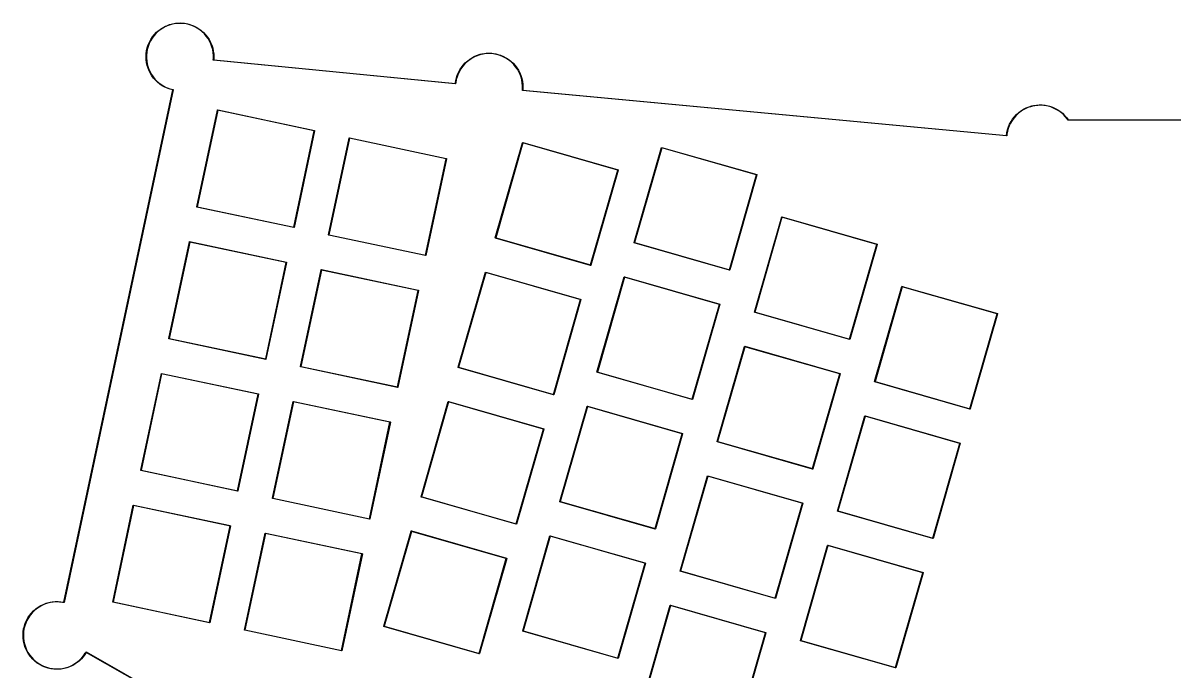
# Model space of a CAD drawing. Extents: x 0.5 to 13.3, y -7.1 to -0.5.
# Drawn here: x 0.53 to 6.94, y -4.09 to -0.48 of the extents above; entities that cross this region are included whole.
import ezdxf

# ---------------------------------------------------------------- set-up
doc = ezdxf.new("R2010")
doc.units = 0
doc.header["$MEASUREMENT"] = 0
doc.layers.add('BLACK', color=7, linetype='CONTINUOUS')

msp = doc.modelspace()

# ---------------------------------------------------------------- linework, layer by layer
at = {"layer": 'BLACK', "linetype": 'CONTINUOUS'}
for p, q in [((1.2828, -0.5211), (1.2966, -0.5111)), ((1.3047, -0.5082), (1.2906, -0.5174)), ((1.2966, -0.5111), (1.3111, -0.5025)), ((1.3195, -0.5002), (1.3047, -0.5082)), ((1.3111, -0.5025), (1.3264, -0.4951)), ((1.3349, -0.4937), (1.3195, -0.5002)), ((1.3264, -0.4951), (1.3423, -0.4892)), ((1.3509, -0.4885), (1.3349, -0.4937)), ((1.3423, -0.4892), (1.3587, -0.4848)), ((1.3673, -0.4849), (1.3509, -0.4885)), ((1.3587, -0.4848), (1.3754, -0.4818)), ((1.384, -0.4827), (1.3673, -0.4849)), ((1.3754, -0.4818), (1.3923, -0.4803)), ((1.4007, -0.482), (1.384, -0.4827)), ((1.3923, -0.4803), (1.4092, -0.4804)), ((1.4175, -0.4828), (1.4007, -0.482)), ((1.4092, -0.4804), (1.4261, -0.482)), ((1.4341, -0.4851), (1.4175, -0.4828)), ((1.4261, -0.482), (1.4428, -0.4851)), ((1.4505, -0.4889), (1.4341, -0.4851)), ((1.4428, -0.4851), (1.4591, -0.4897)), ((1.4664, -0.4942), (1.4505, -0.4889)), ((1.4591, -0.4897), (1.4749, -0.4957)), ((1.4819, -0.5009), (1.4664, -0.4942)), ((1.4749, -0.4957), (1.4902, -0.5031)), ((1.4966, -0.5089), (1.4819, -0.5009)), ((1.4902, -0.5031), (1.5047, -0.5119)), ((1.5106, -0.5182), (1.4966, -0.5089)), ((1.5047, -0.5119), (1.5183, -0.5219)), ((1.2303, -0.5867), (1.2384, -0.5718)), ((1.2444, -0.5656), (1.2357, -0.58)), ((1.2384, -0.5718), (1.2477, -0.5577)), ((1.2543, -0.552), (1.2444, -0.5656)), ((1.2477, -0.5577), (1.2583, -0.5444)), ((1.2653, -0.5394), (1.2543, -0.552)), ((1.2583, -0.5444), (1.27, -0.5322)), ((1.2775, -0.5278), (1.2653, -0.5394)), ((1.27, -0.5322), (1.2828, -0.5211)), ((1.2906, -0.5174), (1.2775, -0.5278)), ((1.5236, -0.5287), (1.5106, -0.5182)), ((1.5183, -0.5219), (1.5311, -0.5332)), ((1.5357, -0.5404), (1.5236, -0.5287)), ((1.5311, -0.5332), (1.5427, -0.5455)), ((1.5467, -0.5531), (1.5357, -0.5404)), ((1.5427, -0.5455), (1.5532, -0.5588)), ((1.5565, -0.5668), (1.5467, -0.5531)), ((1.5532, -0.5588), (1.5624, -0.573)), ((1.565, -0.5812), (1.5565, -0.5668)), ((1.5624, -0.573), (1.5704, -0.588)), ((1.2123, -0.6517), (1.2146, -0.6349)), ((1.2146, -0.6349), (1.2184, -0.6184)), ((1.218, -0.627), (1.215, -0.6435)), ((1.2225, -0.6108), (1.218, -0.627)), ((1.2184, -0.6184), (1.2236, -0.6023)), ((1.2284, -0.5951), (1.2225, -0.6108)), ((1.2236, -0.6023), (1.2303, -0.5867)), ((1.2357, -0.58), (1.2284, -0.5951)), ((1.5722, -0.5964), (1.565, -0.5812)), ((1.5704, -0.588), (1.5769, -0.6036)), ((1.578, -0.6122), (1.5722, -0.5964)), ((1.5769, -0.6036), (1.5821, -0.6198)), ((1.5823, -0.6284), (1.578, -0.6122)), ((1.5821, -0.6198), (1.5857, -0.6363)), ((1.5852, -0.6449), (1.5823, -0.6284)), ((1.5857, -0.6363), (1.5879, -0.6531)), ((1.2122, -0.6847), (1.2115, -0.6687)), ((1.2115, -0.6687), (1.2116, -0.6687)), ((1.2116, -0.6687), (1.2123, -0.6517)), ((1.2143, -0.7006), (1.2122, -0.6847)), ((1.215, -0.6435), (1.2135, -0.6603)), ((1.2135, -0.6603), (1.2135, -0.6687)), ((1.2135, -0.6687), (1.2135, -0.6687)), ((1.2135, -0.6687), (1.2135, -0.6766)), ((1.2135, -0.6766), (1.2149, -0.6924)), ((1.2177, -0.7163), (1.2143, -0.7006)), ((1.2149, -0.6924), (1.2176, -0.7081)), ((1.5866, -0.6617), (1.5852, -0.6449)), ((1.5857, -0.6868), (1.5865, -0.6785)), ((1.5857, -0.6871), (1.5857, -0.6868)), ((1.5857, -0.6868), (1.5857, -0.6868)), ((1.5857, -0.6872), (1.5857, -0.6871)), ((1.5858, -0.6873), (1.5857, -0.6872)), ((1.5858, -0.6874), (1.5858, -0.6873)), ((1.5861, -0.6877), (1.5858, -0.6874)), ((1.5862, -0.6878), (1.5861, -0.6877)), ((1.5863, -0.6878), (1.5862, -0.6878)), ((1.5862, -0.6878), (1.5862, -0.6878)), ((1.5865, -0.6879), (1.5863, -0.6878)), ((1.5863, -0.6878), (1.5863, -0.6878)), ((1.5865, -0.6785), (1.5866, -0.6617)), ((2.9331, -0.8196), (1.5865, -0.6879)), ((1.5885, -0.6701), (1.5877, -0.686)), ((1.5877, -0.686), (2.9324, -0.8176)), ((1.5879, -0.6531), (1.5885, -0.6701)), ((2.9762, -0.7149), (2.9873, -0.7029)), ((2.9944, -0.6986), (2.9829, -0.71)), ((2.9873, -0.7029), (2.9994, -0.6919)), ((3.0068, -0.6883), (2.9944, -0.6986)), ((2.9994, -0.6919), (3.0124, -0.682)), ((3.0201, -0.6791), (3.0068, -0.6883)), ((3.0124, -0.682), (3.0262, -0.6733)), ((3.0342, -0.671), (3.0201, -0.6791)), ((3.0262, -0.6733), (3.0407, -0.6658)), ((3.0488, -0.6642), (3.0342, -0.671)), ((3.0407, -0.6658), (3.0558, -0.6596)), ((3.0641, -0.6587), (3.0488, -0.6642)), ((3.0558, -0.6596), (3.0714, -0.6547)), ((3.0797, -0.6546), (3.0641, -0.6587)), ((3.0714, -0.6547), (3.0873, -0.6512)), ((3.0956, -0.6518), (3.0797, -0.6546)), ((3.0873, -0.6512), (3.1035, -0.6491)), ((3.1117, -0.6504), (3.0956, -0.6518)), ((3.1035, -0.6491), (3.1198, -0.6484)), ((3.1198, -0.6504), (3.1117, -0.6504)), ((3.1198, -0.6484), (3.1198, -0.6484)), ((3.1198, -0.6484), (3.1363, -0.6491)), ((3.128, -0.6504), (3.1198, -0.6504)), ((3.1198, -0.6504), (3.1198, -0.6504)), ((3.1443, -0.6518), (3.128, -0.6504)), ((3.1363, -0.6491), (3.1527, -0.6513)), ((3.1604, -0.6547), (3.1443, -0.6518)), ((3.1527, -0.6513), (3.1688, -0.6549)), ((3.1762, -0.6589), (3.1604, -0.6547)), ((3.1688, -0.6549), (3.1845, -0.6599)), ((3.1915, -0.6645), (3.1762, -0.6589)), ((3.1845, -0.6599), (3.1998, -0.6662)), ((3.2063, -0.6715), (3.1915, -0.6645)), ((3.1998, -0.6662), (3.2144, -0.6739)), ((3.2205, -0.6797), (3.2063, -0.6715)), ((3.2144, -0.6739), (3.2283, -0.6828)), ((3.2338, -0.6891), (3.2205, -0.6797)), ((3.2283, -0.6828), (3.2414, -0.6928)), ((3.2463, -0.6996), (3.2338, -0.6891)), ((3.2414, -0.6928), (3.2535, -0.704)), ((3.2579, -0.7112), (3.2463, -0.6996)), ((3.2535, -0.704), (3.2646, -0.7162)), ((1.2176, -0.7081), (1.2216, -0.7234)), ((1.2224, -0.7316), (1.2177, -0.7163)), ((1.2216, -0.7234), (1.2269, -0.7384)), ((1.2284, -0.7465), (1.2224, -0.7316)), ((1.2269, -0.7384), (1.2334, -0.7529)), ((1.2356, -0.7608), (1.2284, -0.7465)), ((1.2334, -0.7529), (1.2412, -0.7667)), ((1.244, -0.7744), (1.2356, -0.7608)), ((1.2412, -0.7667), (1.2501, -0.7799)), ((2.9479, -0.7641), (2.9423, -0.7792)), ((2.9432, -0.7709), (2.9496, -0.7559)), ((2.9549, -0.7495), (2.9479, -0.7641)), ((2.9496, -0.7559), (2.9573, -0.7415)), ((2.9631, -0.7355), (2.9549, -0.7495)), ((2.9573, -0.7415), (2.9661, -0.7278)), ((2.9724, -0.7223), (2.9631, -0.7355)), ((2.9661, -0.7278), (2.9762, -0.7149)), ((2.9829, -0.71), (2.9724, -0.7223)), ((3.2683, -0.7238), (3.2579, -0.7112)), ((3.2646, -0.7162), (3.2746, -0.7294)), ((3.2777, -0.7372), (3.2683, -0.7238)), ((3.2746, -0.7294), (3.2834, -0.7433)), ((3.2858, -0.7514), (3.2777, -0.7372)), ((3.2834, -0.7433), (3.291, -0.758)), ((3.2926, -0.7662), (3.2858, -0.7514)), ((3.291, -0.758), (3.2972, -0.7733)), ((3.2981, -0.7816), (3.2926, -0.7662)), ((1.2536, -0.7873), (1.244, -0.7744)), ((1.2501, -0.7799), (1.2601, -0.7922)), ((1.2642, -0.7993), (1.2536, -0.7873)), ((1.2601, -0.7922), (1.2711, -0.8037)), ((1.2758, -0.8104), (1.2642, -0.7993)), ((1.2711, -0.8037), (1.283, -0.8141)), ((1.2883, -0.8204), (1.2758, -0.8104)), ((1.283, -0.8141), (1.2958, -0.8236)), ((1.3016, -0.8294), (1.2883, -0.8204)), ((1.2958, -0.8236), (1.3094, -0.8318)), ((1.3156, -0.8372), (1.3016, -0.8294)), ((1.3094, -0.8318), (1.3235, -0.839)), ((2.9324, -0.8176), (2.9345, -0.8024)), ((2.9334, -0.8196), (2.9331, -0.8196)), ((2.9335, -0.8196), (2.9334, -0.8196)), ((2.9334, -0.8196), (2.9334, -0.8196)), ((2.9334, -0.8196), (2.9334, -0.8196)), ((2.9336, -0.8195), (2.9335, -0.8196)), ((2.9339, -0.8193), (2.9336, -0.8195)), ((2.934, -0.8192), (2.9339, -0.8193)), ((2.9341, -0.8191), (2.934, -0.8192)), ((2.9342, -0.8187), (2.9341, -0.819)), ((2.9341, -0.819), (2.9341, -0.8191)), ((2.935, -0.8107), (2.9342, -0.8187)), ((2.9345, -0.8024), (2.9382, -0.7865)), ((2.9379, -0.7948), (2.935, -0.8107)), ((2.9423, -0.7792), (2.9379, -0.7948)), ((2.9382, -0.7865), (2.9432, -0.7709)), ((3.2972, -0.7733), (3.3021, -0.789)), ((3.3023, -0.7974), (3.2981, -0.7816)), ((3.3021, -0.789), (3.3056, -0.8052)), ((3.305, -0.8136), (3.3023, -0.7974)), ((3.3064, -0.8299), (3.305, -0.8136)), ((3.3056, -0.8052), (3.3077, -0.8215)), ((3.3063, -0.8462), (3.3064, -0.8299)), ((3.3077, -0.8215), (3.3083, -0.838)), ((0.7533, -3.7064), (1.3599, -0.8528)), ((1.362, -0.8523), (0.7551, -3.7078)), ((1.3302, -0.8437), (1.3156, -0.8372)), ((1.3235, -0.839), (1.3383, -0.8449)), ((1.3453, -0.849), (1.3302, -0.8437)), ((1.3383, -0.8449), (1.3535, -0.8495)), ((1.3599, -0.8528), (1.3453, -0.849)), ((1.3535, -0.8495), (1.3613, -0.8511)), ((1.3613, -0.8511), (1.3615, -0.8512)), ((1.3615, -0.8512), (1.3616, -0.8513)), ((1.3616, -0.8513), (1.3617, -0.8513)), ((1.3617, -0.8513), (1.3618, -0.8514)), ((1.3618, -0.8514), (1.3619, -0.8518)), ((1.3619, -0.8518), (1.362, -0.8519)), ((1.362, -0.8519), (1.362, -0.8519)), ((1.362, -0.8519), (1.362, -0.852)), ((1.362, -0.852), (1.362, -0.852)), ((1.362, -0.852), (1.362, -0.8523)), ((3.3055, -0.8543), (3.3063, -0.8462)), ((3.3056, -0.8546), (3.3055, -0.8543)), ((3.3055, -0.8543), (3.3055, -0.8543)), ((3.3056, -0.8547), (3.3056, -0.8546)), ((3.3056, -0.8548), (3.3056, -0.8547)), ((3.3056, -0.8549), (3.3056, -0.8548)), ((3.306, -0.8553), (3.3056, -0.8549)), ((3.3061, -0.8553), (3.306, -0.8553)), ((3.306, -0.8553), (3.306, -0.8553)), ((3.306, -0.8553), (3.306, -0.8553)), ((3.3063, -0.8553), (3.3061, -0.8553)), ((3.3064, -0.8554), (3.3063, -0.8553)), ((6.0007, -1.1084), (3.3064, -0.8554)), ((3.3083, -0.838), (3.3075, -0.8535)), ((3.3075, -0.8535), (6, -1.1064)), ((6.0813, -0.9693), (6.0954, -0.9606)), ((6.1035, -0.9583), (6.0892, -0.9663)), ((6.0954, -0.9606), (6.1101, -0.9531)), ((6.1184, -0.9516), (6.1035, -0.9583)), ((6.1101, -0.9531), (6.1255, -0.947)), ((6.1339, -0.9462), (6.1184, -0.9516)), ((6.1255, -0.947), (6.1414, -0.9422)), ((6.1498, -0.9421), (6.1339, -0.9462)), ((6.1414, -0.9422), (6.1576, -0.9389)), ((6.166, -0.9395), (6.1498, -0.9421)), ((6.1576, -0.9389), (6.174, -0.937)), ((6.1824, -0.9384), (6.166, -0.9395)), ((6.174, -0.937), (6.1906, -0.9365)), ((6.1988, -0.9386), (6.1824, -0.9384)), ((6.1906, -0.9365), (6.2071, -0.9375)), ((6.2151, -0.9404), (6.1988, -0.9386)), ((6.2071, -0.9375), (6.2235, -0.94)), ((6.2312, -0.9435), (6.2151, -0.9404)), ((6.2235, -0.94), (6.2396, -0.9439)), ((6.2469, -0.948), (6.2312, -0.9435)), ((6.2396, -0.9439), (6.2553, -0.9491)), ((6.2622, -0.9539), (6.2469, -0.948)), ((6.2553, -0.9491), (6.2704, -0.9557)), ((6.2769, -0.9611), (6.2622, -0.9539)), ((6.2704, -0.9557), (6.285, -0.9637)), ((6.291, -0.9696), (6.2769, -0.9611)), ((1.4936, -1.5041), (1.6082, -0.965)), ((1.61, -0.9664), (1.4958, -1.5036)), ((1.6082, -0.965), (1.6084, -0.9646)), ((1.6084, -0.9646), (1.609, -0.9642)), ((1.609, -0.9642), (1.6094, -0.9642)), ((1.609, -0.9642), (1.609, -0.9642)), ((1.6094, -0.9642), (2.1485, -1.0788)), ((2.1472, -1.0805), (1.61, -0.9664)), ((6.031, -1.0232), (6.0227, -1.0373)), ((6.0252, -1.0292), (6.0342, -1.0154)), ((6.0406, -1.0098), (6.031, -1.0232)), ((6.0342, -1.0154), (6.0444, -1.0023)), ((6.0512, -0.9974), (6.0406, -1.0098)), ((6.0444, -1.0023), (6.0557, -0.9903)), ((6.0629, -0.9859), (6.0512, -0.9974)), ((6.0557, -0.9903), (6.068, -0.9792)), ((6.0756, -0.9755), (6.0629, -0.9859)), ((6.068, -0.9792), (6.0813, -0.9693)), ((6.0892, -0.9663), (6.0756, -0.9755)), ((6.285, -0.9637), (6.2988, -0.9729)), ((6.3042, -0.9793), (6.291, -0.9696)), ((6.2988, -0.9729), (6.3117, -0.9832)), ((6.3165, -0.9901), (6.3042, -0.9793)), ((6.3117, -0.9832), (6.3236, -0.9946)), ((6.3279, -1.0019), (6.3165, -0.9901)), ((6.3236, -0.9946), (6.3345, -1.0071)), ((6.3381, -1.0147), (6.3279, -1.0019)), ((6.3345, -1.0071), (6.344, -1.02)), ((6.3427, -1.0215), (6.3381, -1.0147)), ((6.3431, -1.0218), (6.3427, -1.0215)), ((6.3427, -1.0215), (6.3427, -1.0215)), ((6.3431, -1.0219), (6.3431, -1.0218)), ((6.3432, -1.0219), (6.3431, -1.0219)), ((6.3435, -1.022), (6.3432, -1.0219)), ((6.3432, -1.0219), (6.3432, -1.0219)), ((6.3432, -1.0219), (6.3432, -1.0219)), ((7.5315, -1.022), (6.3435, -1.022)), ((6.344, -1.02), (7.531, -1.02)), ((2.033, -1.6178), (2.1472, -1.0805)), ((2.1493, -1.08), (2.0347, -1.6191)), ((2.1485, -1.0788), (2.1489, -1.079)), ((2.1489, -1.079), (2.1489, -1.079)), ((2.1489, -1.079), (2.1491, -1.0792)), ((2.1491, -1.0792), (2.1493, -1.0796)), ((2.1493, -1.0796), (2.1493, -1.0796)), ((2.1493, -1.0796), (2.1493, -1.08)), ((6.0021, -1.091), (6.0058, -1.0748)), ((6.0055, -1.0833), (6.0026, -1.0994)), ((6.0099, -1.0675), (6.0055, -1.0833)), ((6.0058, -1.0748), (6.0109, -1.0591)), ((6.0156, -1.0521), (6.0099, -1.0675)), ((6.0109, -1.0591), (6.0174, -1.0439)), ((6.0227, -1.0373), (6.0156, -1.0521)), ((6.0174, -1.0439), (6.0252, -1.0292)), ((2.2272, -1.6601), (2.3418, -1.1209)), ((2.3436, -1.1223), (2.2294, -1.6595)), ((2.3418, -1.1209), (2.342, -1.1206)), ((2.342, -1.1206), (2.3426, -1.1202)), ((2.3426, -1.1202), (2.343, -1.1202)), ((2.3426, -1.1202), (2.3426, -1.1202)), ((2.343, -1.1202), (2.8821, -1.2348)), ((2.8808, -1.2365), (2.3436, -1.1223)), ((3.1549, -1.6768), (3.3068, -1.147)), ((3.3085, -1.1485), (3.1571, -1.6764)), ((3.3068, -1.147), (3.307, -1.1467)), ((3.307, -1.1467), (3.3077, -1.1463)), ((3.3077, -1.1463), (3.3081, -1.1463)), ((3.3081, -1.1463), (3.8379, -1.2983)), ((3.8364, -1.2999), (3.3085, -1.1485)), ((6, -1.1064), (6.0021, -1.091)), ((6.001, -1.1084), (6.0007, -1.1084)), ((6.0011, -1.1084), (6.001, -1.1084)), ((6.001, -1.1084), (6.001, -1.1084)), ((6.0012, -1.1083), (6.0011, -1.1084)), ((6.0011, -1.1084), (6.0011, -1.1084)), ((6.0016, -1.1081), (6.0012, -1.1083)), ((6.0017, -1.1079), (6.0016, -1.108)), ((6.0016, -1.108), (6.0016, -1.1081)), ((6.0018, -1.1076), (6.0017, -1.1078)), ((6.0017, -1.1078), (6.0017, -1.1079)), ((6.0026, -1.0994), (6.0018, -1.1076)), ((6.0018, -1.1076), (6.0018, -1.1076)), ((3.9275, -1.7033), (4.0795, -1.1735)), ((4.0811, -1.175), (3.9297, -1.7029)), ((4.0795, -1.1735), (4.0796, -1.1732)), ((4.0796, -1.1732), (4.0803, -1.1728)), ((4.0803, -1.1728), (4.0807, -1.1728)), ((4.0807, -1.1728), (4.6105, -1.3248)), ((4.609, -1.3264), (4.0811, -1.175)), ((2.7666, -1.7737), (2.8808, -1.2365)), ((2.8829, -1.2359), (2.7683, -1.7751)), ((2.8821, -1.2348), (2.8825, -1.2349)), ((2.8825, -1.2349), (2.8825, -1.2349)), ((2.8825, -1.2349), (2.8827, -1.2352)), ((2.8827, -1.2352), (2.8829, -1.2355)), ((2.8829, -1.2355), (2.8829, -1.2355)), ((2.8829, -1.2355), (2.8829, -1.2359)), ((3.685, -1.8278), (3.8364, -1.2999)), ((3.8386, -1.2995), (3.6866, -1.8293)), ((3.8379, -1.2983), (3.8382, -1.2984)), ((3.8382, -1.2984), (3.8386, -1.2991)), ((3.8386, -1.2991), (3.8386, -1.2995)), ((4.4576, -1.8543), (4.609, -1.3264)), ((4.6112, -1.326), (4.4593, -1.8558)), ((4.6105, -1.3248), (4.6109, -1.3249)), ((4.6109, -1.3249), (4.6112, -1.3256)), ((4.6112, -1.3256), (4.6112, -1.326)), ((1.4936, -1.5045), (1.4936, -1.5041)), ((1.494, -1.5051), (1.4936, -1.5045)), ((1.4944, -1.5053), (1.494, -1.5051)), ((2.0335, -1.6199), (1.4944, -1.5053)), ((1.4958, -1.5036), (2.033, -1.6178)), ((4.5968, -2.0903), (4.7487, -1.5605)), ((4.7504, -1.562), (4.599, -2.0899)), ((4.7487, -1.5605), (4.7489, -1.5601)), ((4.7489, -1.5601), (4.7496, -1.5598)), ((4.7496, -1.5598), (4.7499, -1.5598)), ((4.7499, -1.5598), (5.2798, -1.7117)), ((5.2783, -1.7133), (4.7504, -1.562)), ((2.0339, -1.6199), (2.0335, -1.6199)), ((2.0345, -1.6195), (2.0339, -1.6199)), ((2.0347, -1.6191), (2.0345, -1.6195)), ((2.0345, -1.6195), (2.0345, -1.6195)), ((2.2272, -1.6604), (2.2272, -1.6601)), ((2.2277, -1.6611), (2.2272, -1.6604)), ((2.228, -1.6612), (2.2277, -1.6611)), ((2.7671, -1.7758), (2.228, -1.6612)), ((2.2294, -1.6595), (2.7666, -1.7737)), ((1.3377, -2.2377), (1.4523, -1.6986)), ((1.454, -1.7), (1.3398, -2.2372)), ((1.4523, -1.6986), (1.4525, -1.6982)), ((1.4525, -1.6982), (1.4531, -1.6978)), ((1.4531, -1.6978), (1.4535, -1.6978)), ((1.4531, -1.6978), (1.4531, -1.6978)), ((1.4535, -1.6978), (1.9926, -1.8124)), ((1.9912, -1.8142), (1.454, -1.7)), ((3.1549, -1.6772), (3.1549, -1.6768)), ((3.1552, -1.6779), (3.1549, -1.6772)), ((3.1556, -1.6781), (3.1552, -1.6779)), ((3.6854, -1.83), (3.1556, -1.6781)), ((3.1571, -1.6764), (3.685, -1.8278)), ((3.9275, -1.7037), (3.9275, -1.7033)), ((3.9279, -1.7044), (3.9275, -1.7037)), ((3.9282, -1.7046), (3.9279, -1.7044)), ((4.458, -1.8565), (3.9282, -1.7046)), ((3.9297, -1.7029), (4.4576, -1.8543)), ((5.1269, -2.2413), (5.2783, -1.7133)), ((5.2805, -1.7129), (5.1285, -2.2428)), ((5.2798, -1.7117), (5.2801, -1.7119)), ((5.2801, -1.7119), (5.2805, -1.7126)), ((5.2805, -1.7126), (5.2805, -1.7129)), ((2.7675, -1.7758), (2.7671, -1.7758)), ((2.7682, -1.7754), (2.7675, -1.7758)), ((2.7683, -1.7751), (2.7682, -1.7754)), ((2.7682, -1.7754), (2.7682, -1.7754)), ((1.877, -2.3514), (1.9912, -1.8142)), ((1.9934, -1.8136), (1.8788, -2.3527)), ((1.9926, -1.8124), (1.993, -1.8126)), ((1.993, -1.8126), (1.993, -1.8126)), ((1.993, -1.8126), (1.9931, -1.8128)), ((1.9931, -1.8128), (1.9934, -1.8132)), ((1.9934, -1.8132), (1.9934, -1.8132)), ((1.9934, -1.8132), (1.9934, -1.8136)), ((2.0713, -2.3937), (2.1859, -1.8545)), ((2.1876, -1.8559), (2.0734, -2.3931)), ((2.1859, -1.8545), (2.1861, -1.8542)), ((2.1861, -1.8542), (2.1867, -1.8538)), ((2.1867, -1.8538), (2.1871, -1.8538)), ((2.1867, -1.8538), (2.1867, -1.8538)), ((2.1871, -1.8538), (2.7262, -1.9684)), ((2.7248, -1.9701), (2.1876, -1.8559)), ((3.6858, -1.83), (3.6854, -1.83)), ((3.6865, -1.8297), (3.6858, -1.83)), ((3.6866, -1.8293), (3.6865, -1.8297)), ((4.4584, -1.8565), (4.458, -1.8565)), ((4.4591, -1.8561), (4.4584, -1.8565)), ((4.4593, -1.8558), (4.4591, -1.8561)), ((2.9482, -2.3978), (3.1001, -1.868)), ((3.1017, -1.8695), (2.9503, -2.3974)), ((3.1001, -1.868), (3.1003, -1.8676)), ((3.1003, -1.8676), (3.1009, -1.8673)), ((3.1009, -1.8673), (3.1013, -1.8673)), ((3.1013, -1.8673), (3.6312, -2.0192)), ((3.6297, -2.0208), (3.1017, -1.8695)), ((3.7208, -2.4243), (3.8727, -1.8945)), ((3.8744, -1.8959), (3.723, -2.4239)), ((3.8727, -1.8945), (3.8729, -1.8941)), ((3.8729, -1.8941), (3.8736, -1.8937)), ((3.8736, -1.8937), (3.874, -1.8938)), ((3.874, -1.8938), (4.4038, -2.0457)), ((4.4023, -2.0473), (3.8744, -1.8959)), ((2.6107, -2.5073), (2.7248, -1.9701)), ((2.727, -1.9695), (2.6124, -2.5087)), ((2.7262, -1.9684), (2.7266, -1.9685)), ((2.7266, -1.9685), (2.7266, -1.9685)), ((2.7266, -1.9685), (2.7267, -1.9688)), ((2.7267, -1.9688), (2.727, -1.9692)), ((2.727, -1.9692), (2.727, -1.9692)), ((2.727, -1.9692), (2.727, -1.9695)), ((5.2661, -2.4773), (5.418, -1.9474)), ((5.4196, -1.9489), (5.2682, -2.4769)), ((5.418, -1.9474), (5.4182, -1.9471)), ((5.4182, -1.9471), (5.4188, -1.9467)), ((5.4188, -1.9467), (5.4192, -1.9468)), ((5.4192, -1.9468), (5.949, -2.0987)), ((5.9476, -2.1003), (5.4196, -1.9489)), ((3.4783, -2.5488), (3.6297, -2.0208)), ((3.6318, -2.0204), (3.4799, -2.5503)), ((3.6312, -2.0192), (3.6315, -2.0194)), ((3.6315, -2.0194), (3.6319, -2.02)), ((3.6319, -2.02), (3.6318, -2.0204)), ((4.2509, -2.5753), (4.4023, -2.0473)), ((4.4045, -2.0469), (4.2525, -2.5768)), ((4.4038, -2.0457), (4.4041, -2.0459)), ((4.4041, -2.0459), (4.4045, -2.0465)), ((4.4045, -2.0465), (4.4045, -2.0469)), ((4.5968, -2.0907), (4.5968, -2.0903)), ((4.5971, -2.0913), (4.5968, -2.0907)), ((4.5975, -2.0915), (4.5971, -2.0913)), ((5.1273, -2.2434), (4.5975, -2.0915)), ((4.599, -2.0899), (5.1269, -2.2413)), ((5.7962, -2.6282), (5.9476, -2.1003)), ((5.9497, -2.0999), (5.7978, -2.6297)), ((5.949, -2.0987), (5.9494, -2.0989)), ((5.9494, -2.0989), (5.9497, -2.0995)), ((5.9497, -2.0995), (5.9497, -2.0999)), ((1.3377, -2.2381), (1.3377, -2.2377)), ((1.3381, -2.2388), (1.3377, -2.2381)), ((1.3385, -2.2389), (1.3381, -2.2388)), ((1.8776, -2.3535), (1.3385, -2.2389)), ((1.3398, -2.2372), (1.877, -2.3514)), ((5.1277, -2.2435), (5.1273, -2.2434)), ((5.1283, -2.2431), (5.1277, -2.2435)), ((5.1285, -2.2428), (5.1283, -2.2431)), ((4.3901, -2.8112), (4.542, -2.2814)), ((4.5436, -2.2829), (4.3922, -2.8108)), ((4.542, -2.2814), (4.5422, -2.2811)), ((4.5422, -2.2811), (4.5428, -2.2807)), ((4.5428, -2.2807), (4.5432, -2.2807)), ((4.5432, -2.2807), (5.073, -2.4327)), ((5.0716, -2.4343), (4.5436, -2.2829)), ((1.878, -2.3535), (1.8776, -2.3535)), ((1.8786, -2.3531), (1.878, -2.3535)), ((1.8788, -2.3527), (1.8786, -2.3531)), ((1.8786, -2.3531), (1.8786, -2.3531)), ((1.1818, -2.9713), (1.2964, -2.4322)), ((1.2981, -2.4336), (1.1839, -2.9708)), ((1.2964, -2.4322), (1.2965, -2.4319)), ((1.2965, -2.4319), (1.2971, -2.4314)), ((1.2971, -2.4314), (1.2975, -2.4315)), ((1.2971, -2.4314), (1.2971, -2.4314)), ((1.2975, -2.4315), (1.8367, -2.546)), ((1.8353, -2.5478), (1.2981, -2.4336)), ((2.0713, -2.3941), (2.0713, -2.3937)), ((2.0717, -2.3947), (2.0713, -2.3941)), ((2.0721, -2.3948), (2.0717, -2.3947)), ((2.6112, -2.5094), (2.0721, -2.3948)), ((2.0734, -2.3931), (2.6107, -2.5073)), ((2.9482, -2.3982), (2.9482, -2.3978)), ((2.9485, -2.3988), (2.9482, -2.3982)), ((2.9489, -2.399), (2.9485, -2.3988)), ((3.4787, -2.5509), (2.9489, -2.399)), ((2.9503, -2.3974), (3.4783, -2.5488)), ((3.7208, -2.4247), (3.7208, -2.4243)), ((3.7211, -2.4253), (3.7208, -2.4247)), ((3.7215, -2.4255), (3.7211, -2.4253)), ((4.2513, -2.5774), (3.7215, -2.4255)), ((3.723, -2.4239), (4.2509, -2.5753)), ((4.9202, -2.9622), (5.0716, -2.4343)), ((5.0737, -2.4339), (4.9218, -2.9637)), ((5.073, -2.4327), (5.0734, -2.4328)), ((5.0734, -2.4328), (5.0738, -2.4335)), ((5.0738, -2.4335), (5.0737, -2.4339)), ((5.266, -2.4776), (5.2661, -2.4773)), ((5.2664, -2.4783), (5.266, -2.4776)), ((5.2667, -2.4785), (5.2664, -2.4783)), ((5.7966, -2.6304), (5.2667, -2.4785)), ((5.2682, -2.4769), (5.7962, -2.6282)), ((1.7211, -3.085), (1.8353, -2.5478)), ((1.8374, -2.5472), (1.7228, -3.0864)), ((1.8367, -2.546), (1.837, -2.5462)), ((1.837, -2.5462), (1.837, -2.5462)), ((1.837, -2.5462), (1.8372, -2.5464)), ((1.8372, -2.5464), (1.8374, -2.5468)), ((1.8374, -2.5468), (1.8374, -2.5468)), ((1.8374, -2.5468), (1.8374, -2.5472)), ((2.6116, -2.5094), (2.6112, -2.5094)), ((2.6122, -2.509), (2.6116, -2.5094)), ((2.6124, -2.5087), (2.6122, -2.509)), ((2.6122, -2.509), (2.6122, -2.509)), ((3.4791, -2.551), (3.4787, -2.5509)), ((3.4797, -2.5506), (3.4791, -2.551)), ((3.4799, -2.5503), (3.4797, -2.5506)), ((1.9154, -3.1273), (2.03, -2.5881)), ((2.0317, -2.5895), (1.9175, -3.1267)), ((2.03, -2.5881), (2.0301, -2.5878)), ((2.0301, -2.5878), (2.0308, -2.5874)), ((2.0308, -2.5874), (2.0311, -2.5874)), ((2.0308, -2.5874), (2.0308, -2.5874)), ((2.0311, -2.5874), (2.5703, -2.702)), ((2.5689, -2.7037), (2.0317, -2.5895)), ((2.7415, -3.1187), (2.8934, -2.5889)), ((2.895, -2.5904), (2.7436, -3.1183)), ((2.8934, -2.5889), (2.8936, -2.5886)), ((2.8936, -2.5886), (2.8942, -2.5882)), ((2.8942, -2.5882), (2.8946, -2.5882)), ((2.8946, -2.5882), (3.4244, -2.7402)), ((3.4229, -2.7418), (2.895, -2.5904)), ((3.5141, -3.1452), (3.666, -2.6154)), ((3.6676, -2.6169), (3.5162, -3.1448)), ((3.666, -2.6154), (3.6662, -2.6151)), ((3.6662, -2.6151), (3.6668, -2.6147)), ((3.6668, -2.6147), (3.6672, -2.6147)), ((3.6672, -2.6147), (4.1971, -2.7667)), ((4.1956, -2.7683), (3.6676, -2.6169)), ((4.2517, -2.5775), (4.2513, -2.5774)), ((4.2524, -2.5771), (4.2517, -2.5775)), ((4.2525, -2.5768), (4.2524, -2.5771)), ((5.0593, -3.1982), (5.2113, -2.6684)), ((5.2129, -2.6699), (5.0615, -3.1978)), ((5.2113, -2.6684), (5.2114, -2.668)), ((5.2114, -2.668), (5.2121, -2.6677)), ((5.2121, -2.6677), (5.2125, -2.6677)), ((5.2125, -2.6677), (5.7423, -2.8196)), ((5.7408, -2.8213), (5.2129, -2.6699)), ((5.797, -2.6304), (5.7966, -2.6304)), ((5.7976, -2.6301), (5.797, -2.6304)), ((5.7978, -2.6297), (5.7976, -2.6301)), ((2.4547, -3.2409), (2.5689, -2.7037)), ((2.571, -2.7031), (2.4564, -3.2423)), ((2.5703, -2.702), (2.5706, -2.7021)), ((2.5706, -2.7021), (2.5706, -2.7021)), ((2.5706, -2.7021), (2.5708, -2.7024)), ((2.5708, -2.7024), (2.571, -2.7028)), ((2.571, -2.7028), (2.571, -2.7028)), ((2.571, -2.7028), (2.571, -2.7031)), ((3.2716, -3.2697), (3.4229, -2.7418)), ((3.4251, -2.7414), (3.2732, -3.2712)), ((3.4244, -2.7402), (3.4248, -2.7403)), ((3.4248, -2.7403), (3.4251, -2.741)), ((3.4251, -2.741), (3.4251, -2.7414)), ((4.0442, -3.2962), (4.1956, -2.7683)), ((4.1977, -2.7679), (4.0458, -3.2977)), ((4.1971, -2.7667), (4.1974, -2.7668)), ((4.1974, -2.7668), (4.1978, -2.7675)), ((4.1978, -2.7675), (4.1977, -2.7679)), ((4.39, -2.8116), (4.3901, -2.8112)), ((4.3904, -2.8123), (4.39, -2.8116)), ((4.3907, -2.8125), (4.3904, -2.8123)), ((4.9206, -2.9644), (4.3907, -2.8125)), ((4.3922, -2.8108), (4.9202, -2.9622)), ((5.7423, -2.8196), (5.7427, -2.8198)), ((5.7427, -2.8198), (5.743, -2.8205)), ((5.743, -2.8205), (5.743, -2.8209)), ((5.5894, -3.3492), (5.7408, -2.8213)), ((5.743, -2.8209), (5.5911, -3.3507)), ((1.1818, -2.9717), (1.1818, -2.9713)), ((1.1822, -2.9724), (1.1818, -2.9717)), ((1.1825, -2.9725), (1.1822, -2.9724)), ((1.7217, -3.0871), (1.1825, -2.9725)), ((1.1839, -2.9708), (1.7211, -3.085)), ((4.1833, -3.5322), (4.3353, -3.0024)), ((4.3369, -3.0039), (4.1855, -3.5318)), ((4.3353, -3.0024), (4.3354, -3.002)), ((4.3354, -3.002), (4.3361, -3.0017)), ((4.3361, -3.0017), (4.3365, -3.0017)), ((4.3365, -3.0017), (4.8663, -3.1536)), ((4.8648, -3.1552), (4.3369, -3.0039)), ((4.921, -2.9644), (4.9206, -2.9644)), ((4.9216, -2.9641), (4.921, -2.9644)), ((4.9218, -2.9637), (4.9216, -2.9641)), ((1.722, -3.0871), (1.7217, -3.0871)), ((1.7227, -3.0867), (1.722, -3.0871)), ((1.7228, -3.0864), (1.7227, -3.0867)), ((1.7227, -3.0867), (1.7227, -3.0867)), ((1.9154, -3.1277), (1.9154, -3.1273)), ((1.9158, -3.1283), (1.9154, -3.1277)), ((1.9161, -3.1284), (1.9158, -3.1283)), ((2.4553, -3.243), (1.9161, -3.1284)), ((1.9175, -3.1267), (2.4547, -3.2409)), ((2.7414, -3.1191), (2.7415, -3.1187)), ((2.7418, -3.1198), (2.7414, -3.1191)), ((2.7421, -3.12), (2.7418, -3.1198)), ((3.272, -3.2719), (2.7421, -3.12)), ((2.7436, -3.1183), (3.2716, -3.2697)), ((1.0258, -3.705), (1.1404, -3.1658)), ((1.1422, -3.1672), (1.028, -3.7044)), ((1.1404, -3.1658), (1.1406, -3.1655)), ((1.1406, -3.1655), (1.1412, -3.1651)), ((1.1412, -3.1651), (1.1416, -3.1651)), ((1.1412, -3.1651), (1.1412, -3.1651)), ((1.1416, -3.1651), (1.6807, -3.2797)), ((1.6794, -3.2814), (1.1422, -3.1672)), ((3.5141, -3.1456), (3.5141, -3.1452)), ((3.5144, -3.1463), (3.5141, -3.1456)), ((3.5148, -3.1464), (3.5144, -3.1463)), ((4.0446, -3.2984), (3.5148, -3.1464)), ((3.5162, -3.1448), (4.0442, -3.2962)), ((4.7134, -3.6832), (4.8648, -3.1552)), ((4.867, -3.1548), (4.7151, -3.6847)), ((4.8663, -3.1536), (4.8667, -3.1538)), ((4.8667, -3.1538), (4.867, -3.1545)), ((4.867, -3.1545), (4.867, -3.1548)), ((5.0593, -3.1986), (5.0593, -3.1982)), ((5.0597, -3.1993), (5.0593, -3.1986)), ((5.06, -3.1994), (5.0597, -3.1993)), ((5.5898, -3.3514), (5.06, -3.1994)), ((5.0615, -3.1978), (5.5894, -3.3492)), ((2.4557, -3.243), (2.4553, -3.243)), ((2.4563, -3.2426), (2.4557, -3.243)), ((2.4564, -3.2423), (2.4563, -3.2426)), ((2.4563, -3.2426), (2.4563, -3.2426)), ((1.5652, -3.8186), (1.6794, -3.2814)), ((1.6815, -3.2808), (1.5669, -3.82)), ((1.6807, -3.2797), (1.6811, -3.2798)), ((1.6811, -3.2798), (1.6811, -3.2798)), ((1.6811, -3.2798), (1.6813, -3.2801)), ((1.6813, -3.2801), (1.6815, -3.2804)), ((1.6815, -3.2804), (1.6815, -3.2804)), ((1.6815, -3.2804), (1.6815, -3.2808)), ((1.7594, -3.8609), (1.874, -3.3218)), ((1.8758, -3.3231), (1.7616, -3.8603)), ((1.874, -3.3218), (1.8742, -3.3214)), ((1.8742, -3.3214), (1.8748, -3.321)), ((1.8748, -3.321), (1.8752, -3.321)), ((1.8748, -3.321), (1.8748, -3.321)), ((1.8752, -3.321), (2.4143, -3.4356)), ((2.413, -3.4373), (1.8758, -3.3231)), ((2.5347, -3.8397), (2.6867, -3.3099)), ((2.6883, -3.3113), (2.5369, -3.8393)), ((2.6867, -3.3099), (2.6868, -3.3095)), ((2.6868, -3.3095), (2.6875, -3.3091)), ((2.6875, -3.3091), (2.6879, -3.3092)), ((2.6879, -3.3092), (3.2177, -3.4611)), ((3.2162, -3.4627), (2.6883, -3.3113)), ((3.2723, -3.2719), (3.272, -3.2719)), ((3.273, -3.2715), (3.2723, -3.2719)), ((3.2732, -3.2712), (3.273, -3.2715)), ((4.045, -3.2984), (4.0446, -3.2984)), ((4.0456, -3.298), (4.045, -3.2984)), ((4.0458, -3.2977), (4.0456, -3.298)), ((3.3074, -3.8662), (3.4593, -3.3363)), ((3.4609, -3.3378), (3.3095, -3.8658)), ((3.4593, -3.3363), (3.4595, -3.336)), ((3.4595, -3.336), (3.4601, -3.3356)), ((3.4601, -3.3356), (3.4605, -3.3357)), ((3.4605, -3.3357), (3.9903, -3.4876)), ((3.9888, -3.4892), (3.4609, -3.3378)), ((4.8526, -3.9192), (5.0045, -3.3893)), ((5.0062, -3.3908), (4.8548, -3.9188)), ((5.0045, -3.3893), (5.0047, -3.389)), ((5.0047, -3.389), (5.0054, -3.3886)), ((5.0054, -3.3886), (5.0058, -3.3887)), ((5.0058, -3.3887), (5.5356, -3.5406)), ((5.5341, -3.5422), (5.0062, -3.3908)), ((5.5902, -3.3514), (5.5898, -3.3514)), ((5.5909, -3.351), (5.5902, -3.3514)), ((5.5911, -3.3507), (5.5909, -3.351)), ((2.2988, -3.9745), (2.413, -3.4373)), ((2.4151, -3.4368), (2.3005, -3.9759)), ((2.4143, -3.4356), (2.4147, -3.4357)), ((2.4147, -3.4357), (2.4147, -3.4357)), ((2.4147, -3.4357), (2.4149, -3.436)), ((2.4149, -3.436), (2.4151, -3.4364)), ((2.4151, -3.4364), (2.4151, -3.4364)), ((2.4151, -3.4364), (2.4151, -3.4368)), ((3.2177, -3.4611), (3.218, -3.4613)), ((3.218, -3.4613), (3.2184, -3.4619)), ((3.0648, -3.9907), (3.2162, -3.4627)), ((3.2184, -3.4623), (3.0664, -3.9922)), ((3.2184, -3.4619), (3.2184, -3.4623)), ((3.8375, -4.0172), (3.9888, -3.4892)), ((3.991, -3.4888), (3.8391, -4.0186)), ((3.9903, -3.4876), (3.9907, -3.4878)), ((3.9907, -3.4878), (3.991, -3.4884)), ((3.991, -3.4884), (3.991, -3.4888)), ((4.1833, -3.5326), (4.1833, -3.5322)), ((4.1837, -3.5332), (4.1833, -3.5326)), ((4.1833, -3.5326), (4.1833, -3.5326)), ((4.184, -3.5334), (4.1837, -3.5332)), ((4.7139, -3.6853), (4.184, -3.5334)), ((4.1855, -3.5318), (4.7134, -3.6832)), ((5.3827, -4.0701), (5.5341, -3.5422)), ((5.5363, -3.5418), (5.3843, -4.0716)), ((5.5356, -3.5406), (5.5359, -3.5408)), ((5.5359, -3.5408), (5.5363, -3.5414)), ((5.5363, -3.5414), (5.5363, -3.5418)), ((0.6254, -3.7252), (0.6404, -3.718)), ((0.646, -3.7175), (0.6306, -3.7245)), ((0.6404, -3.718), (0.6559, -3.712)), ((0.662, -3.712), (0.646, -3.7175)), ((0.6559, -3.712), (0.6719, -3.7075)), ((0.6784, -3.7079), (0.662, -3.712)), ((0.6719, -3.7075), (0.6882, -3.7044)), ((0.6951, -3.7053), (0.6784, -3.7079)), ((0.6882, -3.7044), (0.7047, -3.7028)), ((0.7119, -3.7043), (0.6951, -3.7053)), ((0.7047, -3.7028), (0.7213, -3.7026)), ((0.7288, -3.7048), (0.7119, -3.7043)), ((0.7213, -3.7026), (0.7379, -3.7039)), ((0.7456, -3.7068), (0.7288, -3.7048)), ((0.7379, -3.7039), (0.7533, -3.7064)), ((0.7539, -3.7085), (0.7456, -3.7068)), ((0.7541, -3.7085), (0.7539, -3.7085)), ((0.7539, -3.7085), (0.7539, -3.7085)), ((0.7543, -3.7085), (0.7541, -3.7085)), ((0.7544, -3.7085), (0.7543, -3.7085)), ((0.7545, -3.7085), (0.7544, -3.7085)), ((0.7548, -3.7082), (0.7545, -3.7085)), ((0.7549, -3.7081), (0.7548, -3.7082)), ((0.755, -3.708), (0.7549, -3.7081)), ((0.7549, -3.7081), (0.7549, -3.7081)), ((0.7549, -3.7081), (0.7549, -3.7081)), ((0.7551, -3.7078), (0.755, -3.708)), ((1.0258, -3.7053), (1.0258, -3.705)), ((1.0262, -3.706), (1.0258, -3.7053)), ((1.0266, -3.7061), (1.0262, -3.706)), ((1.5657, -3.8207), (1.0266, -3.7061)), ((1.028, -3.7044), (1.5652, -3.8186)), ((4.7142, -3.6854), (4.7139, -3.6853)), ((4.7149, -3.685), (4.7142, -3.6854)), ((4.7151, -3.6847), (4.7149, -3.685)), ((0.554, -3.7932), (0.5632, -3.7793)), ((0.5663, -3.7783), (0.5567, -3.7922)), ((0.5632, -3.7793), (0.5737, -3.7664)), ((0.5771, -3.7653), (0.5663, -3.7783)), ((0.5737, -3.7664), (0.5852, -3.7544)), ((0.589, -3.7533), (0.5771, -3.7653)), ((0.5852, -3.7544), (0.5977, -3.7435)), ((0.602, -3.7424), (0.589, -3.7533)), ((0.5977, -3.7435), (0.6112, -3.7338)), ((0.6159, -3.7328), (0.602, -3.7424)), ((0.6112, -3.7338), (0.6254, -3.7252)), ((0.6306, -3.7245), (0.6159, -3.7328)), ((3.9766, -4.2531), (4.1285, -3.7233)), ((4.1302, -3.7248), (3.9788, -4.2527)), ((4.1285, -3.7233), (4.1287, -3.723)), ((4.1287, -3.723), (4.1294, -3.7226)), ((4.1294, -3.7226), (4.1298, -3.7226)), ((4.1298, -3.7226), (4.6596, -3.8746)), ((4.6581, -3.8762), (4.1302, -3.7248)), ((0.5301, -3.8548), (0.534, -3.8387)), ((0.536, -3.8383), (0.532, -3.8547)), ((0.534, -3.8387), (0.5393, -3.8229)), ((0.5415, -3.8223), (0.536, -3.8383)), ((0.5393, -3.8229), (0.546, -3.8077)), ((0.5484, -3.8069), (0.5415, -3.8223)), ((0.546, -3.8077), (0.554, -3.7932)), ((0.5567, -3.7922), (0.5484, -3.8069)), ((1.5661, -3.8207), (1.5657, -3.8207)), ((1.5667, -3.8203), (1.5661, -3.8207)), ((1.5669, -3.82), (1.5667, -3.8203)), ((1.5667, -3.8203), (1.5667, -3.8203)), ((2.5347, -3.8401), (2.5347, -3.8397)), ((2.5351, -3.8407), (2.5347, -3.8401)), ((2.5354, -3.8409), (2.5351, -3.8407)), ((3.0652, -3.9928), (2.5354, -3.8409)), ((2.5369, -3.8393), (3.0648, -3.9907)), ((0.5267, -3.8879), (0.5277, -3.8713)), ((0.5271, -3.9045), (0.5267, -3.8879)), ((0.529, -3.921), (0.5271, -3.9045)), ((0.5277, -3.8713), (0.5301, -3.8548)), ((0.5294, -3.8715), (0.5284, -3.8883)), ((0.5284, -3.8883), (0.5289, -3.9052)), ((0.5289, -3.9052), (0.531, -3.922)), ((0.532, -3.8547), (0.5294, -3.8715)), ((1.7594, -3.8613), (1.7594, -3.8609)), ((1.7599, -3.8619), (1.7594, -3.8613)), ((1.7602, -3.8621), (1.7599, -3.8619)), ((2.2993, -3.9767), (1.7602, -3.8621)), ((1.7616, -3.8603), (2.2988, -3.9745)), ((3.3073, -3.8666), (3.3074, -3.8662)), ((3.3077, -3.8672), (3.3073, -3.8666)), ((3.308, -3.8674), (3.3077, -3.8672)), ((3.8379, -4.0193), (3.308, -3.8674)), ((3.3095, -3.8658), (3.8375, -4.0172)), ((4.5067, -4.4041), (4.6581, -3.8762)), ((4.6603, -3.8758), (4.5083, -4.4056)), ((4.6596, -3.8746), (4.6599, -3.8747)), ((4.6599, -3.8747), (4.6603, -3.8754)), ((4.6603, -3.8754), (4.6603, -3.8758)), ((0.5324, -3.9372), (0.529, -3.921)), ((0.531, -3.922), (0.5346, -3.9385)), ((0.5372, -3.9532), (0.5324, -3.9372)), ((0.5346, -3.9385), (0.5396, -3.9547)), ((0.5434, -3.9686), (0.5372, -3.9532)), ((0.5396, -3.9547), (0.5461, -3.9703)), ((0.5509, -3.9834), (0.5434, -3.9686)), ((0.5461, -3.9703), (0.5539, -3.9852)), ((4.8526, -3.9195), (4.8526, -3.9192)), ((4.8529, -3.9202), (4.8526, -3.9195)), ((4.8533, -3.9204), (4.8529, -3.9202)), ((5.3831, -4.0723), (4.8533, -3.9204)), ((4.8548, -3.9188), (5.3827, -4.0701)), ((0.5596, -3.9975), (0.5509, -3.9834)), ((0.5539, -3.9852), (0.5631, -3.9994)), ((0.5696, -4.0108), (0.5596, -3.9975)), ((0.5631, -3.9994), (0.5736, -4.0127)), ((0.5807, -4.0231), (0.5696, -4.0108)), ((0.5736, -4.0127), (0.5852, -4.025)), ((0.5929, -4.0345), (0.5807, -4.0231)), ((0.5852, -4.025), (0.5978, -4.0362)), ((0.606, -4.0447), (0.5929, -4.0345)), ((0.5978, -4.0362), (0.6114, -4.0463)), ((0.8158, -4.0482), (0.8292, -4.0387)), ((0.8406, -4.0316), (0.8288, -4.0413)), ((0.8292, -4.0387), (0.8417, -4.0282)), ((0.8515, -4.021), (0.8406, -4.0316)), ((0.8417, -4.0282), (0.8533, -4.0166)), ((0.8616, -4.0096), (0.8515, -4.021)), ((0.8533, -4.0166), (0.8637, -4.004)), ((0.8707, -3.9973), (0.8616, -4.0096)), ((0.8637, -4.004), (0.873, -3.9905)), ((0.8783, -3.9852), (0.8707, -3.9973)), ((0.873, -3.9905), (0.8771, -3.9834)), ((0.8771, -3.9834), (0.8773, -3.9833)), ((0.8773, -3.9833), (0.8774, -3.9831)), ((0.8774, -3.9831), (0.8775, -3.9831)), ((0.8775, -3.9831), (0.8776, -3.983)), ((0.8776, -3.983), (0.878, -3.983)), ((0.878, -3.983), (0.8781, -3.9829)), ((0.8781, -3.9829), (0.8781, -3.983)), ((0.8781, -3.983), (0.8782, -3.9829)), ((0.8782, -3.9829), (0.8782, -3.983)), ((0.8782, -3.983), (0.8784, -3.9831)), ((2.8706, -5.1223), (0.8783, -3.9852)), ((0.8784, -3.9831), (2.8724, -5.1211)), ((2.2997, -3.9767), (2.2993, -3.9767)), ((2.3004, -3.9762), (2.2997, -3.9767)), ((2.3005, -3.9759), (2.3004, -3.9762)), ((2.3004, -3.9762), (2.3004, -3.9762)), ((3.0656, -3.9929), (3.0652, -3.9928)), ((3.0663, -3.9925), (3.0656, -3.9929)), ((3.0664, -3.9922), (3.0663, -3.9925)), ((3.8382, -4.0194), (3.8379, -4.0193)), ((3.8389, -4.019), (3.8382, -4.0194)), ((3.8391, -4.0186), (3.8389, -4.019)), ((0.62, -4.0537), (0.606, -4.0447)), ((0.6114, -4.0463), (0.6259, -4.055)), ((0.6347, -4.0614), (0.62, -4.0537)), ((0.6259, -4.055), (0.6411, -4.0624)), ((0.65, -4.0679), (0.6347, -4.0614)), ((0.6411, -4.0624), (0.6569, -4.0684)), ((0.6658, -4.0729), (0.65, -4.0679)), ((0.6569, -4.0684), (0.6732, -4.0729)), ((0.682, -4.0765), (0.6658, -4.0729)), ((0.6732, -4.0729), (0.6898, -4.076)), ((0.6985, -4.0787), (0.682, -4.0765)), ((0.6898, -4.076), (0.7067, -4.0775)), ((0.7151, -4.0795), (0.6985, -4.0787)), ((0.7067, -4.0775), (0.7151, -4.0775)), ((0.7151, -4.0775), (0.7151, -4.0775)), ((0.7151, -4.0775), (0.7233, -4.0775)), ((0.7304, -4.0788), (0.7151, -4.0795)), ((0.7151, -4.0795), (0.7151, -4.0795)), ((0.7233, -4.0775), (0.7396, -4.0761)), ((0.7455, -4.077), (0.7304, -4.0788)), ((0.7396, -4.0761), (0.7557, -4.0732)), ((0.7604, -4.0739), (0.7455, -4.077)), ((0.7557, -4.0732), (0.7715, -4.0689)), ((0.7751, -4.0697), (0.7604, -4.0739)), ((0.7715, -4.0689), (0.7869, -4.0633)), ((0.7893, -4.0642), (0.7751, -4.0697)), ((0.7869, -4.0633), (0.8017, -4.0564)), ((0.8031, -4.0577), (0.7893, -4.0642)), ((0.8017, -4.0564), (0.8158, -4.0482)), ((0.8163, -4.05), (0.8031, -4.0577)), ((0.8288, -4.0413), (0.8163, -4.05)), ((5.3835, -4.0723), (5.3831, -4.0723)), ((5.3842, -4.072), (5.3835, -4.0723)), ((5.3843, -4.0716), (5.3842, -4.072))]:
    msp.add_line(p, q, dxfattribs=at)

doc.saveas('drawing.dxf')
